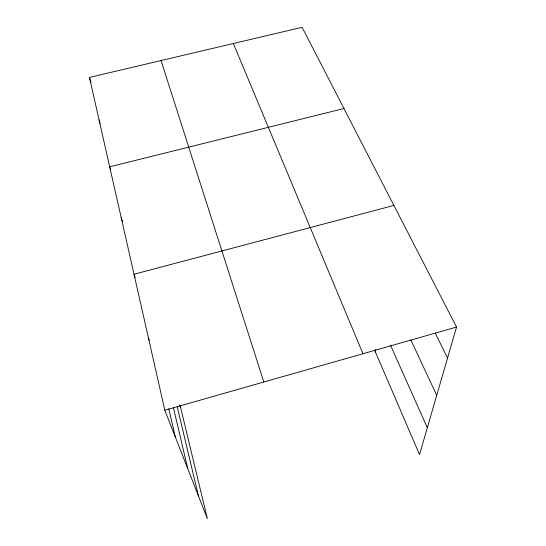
<?xml version="1.0" encoding="UTF-8"?>
<svg xmlns="http://www.w3.org/2000/svg" width="546" height="546" viewBox="0 0 546 546"><rect width="100%" height="100%" fill="white"/><g stroke="black" fill="none" stroke-linecap="round" stroke-linejoin="round"><path stroke-width="0.82" d="M375.409 351.945L375.723 349.447M180.023 405.05L207.371 518.7L164.81 410.23L89.448 77.423L302.122 27.3L456.552 327.068L419.533 454.6L374.74 350.389M164.81 410.23L456.552 327.068M393.891 205.433L134.009 274.235L135.128 277.423M343.96 108.511L109.685 166.803L110.476 169.219M435.217 333.026L447.556 358.074M410.865 339.987L436.732 395.352M390.458 345.127L427.327 427.743M233.347 43.509L362.967 353.74M148.451 337.994L149.311 340.335M179.784 405.139L180.617 407.521M121.178 217.54L122.522 221.526M99.044 119.82L100.082 123.027M161.05 60.545L263.807 382.009M89.448 77.423L90.991 82.296M177.252 406.797L198.485 496.061M173.41 407.562L187.722 468.618M168.803 408.831L175.246 436.827"/></g></svg>
